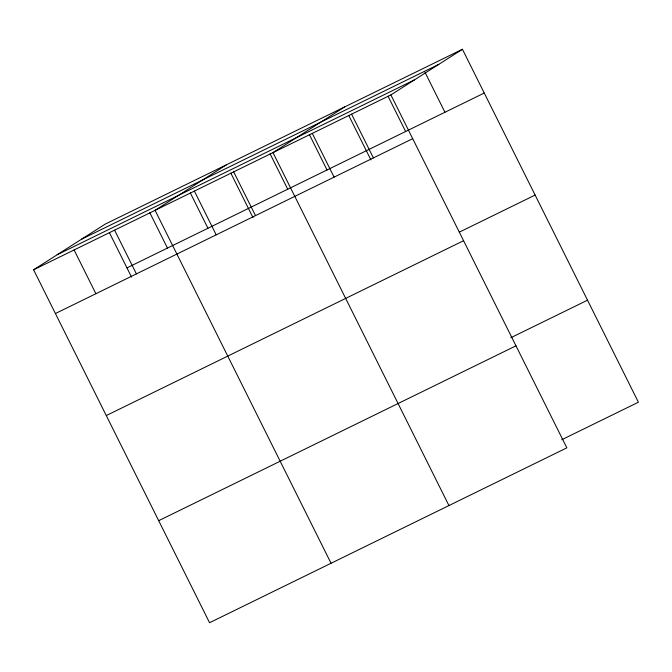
<?xml version="1.0" encoding="UTF-8"?>
<svg xmlns="http://www.w3.org/2000/svg" width="672" height="672" viewBox="0 0 672 672"><rect width="100%" height="100%" fill="white"/><g stroke="black" fill="none" stroke-linecap="round" stroke-linejoin="round"><path stroke-width="1.01" d="M462.437 49.283L390.886 94.92L566.849 447.854L209.563 622.717L33.6 269.783L105.151 224.146L462.437 49.283L638.4 402.217L561.666 439.774M226.624 164.69L155.081 210.328L331.044 563.262M344.526 106.991L272.983 152.628L448.946 505.562M81.539 239.207L438.824 64.344M57.212 254.722L414.498 79.867M33.6 269.783L390.886 94.92M126.958 267.893L484.243 93.03M55.415 313.53L412.7 138.667M459.32 232.159L535.114 195.065M106.285 415.556L463.571 240.702M510.796 337.739L587.53 300.191M158.693 520.682L515.978 345.828M424.99 72.24L444.948 112.266M388.004 96.13L405.644 131.502M351.582 114.156L373.397 157.903M348.709 115.366L370.927 159.928M312.287 133.392L334.093 177.139M309.406 134.602L327.037 169.974M270.102 153.838L287.734 189.202M233.68 171.864L255.494 215.611M230.798 173.065L253.016 217.627M194.376 191.092L216.191 234.839M190.31 192.889L207.942 228.253M149.814 212.705L167.454 248.077M114.584 230.143L136.399 273.89M109.326 232.52L131.544 277.082M74.096 249.967L95.903 293.714"/></g></svg>
